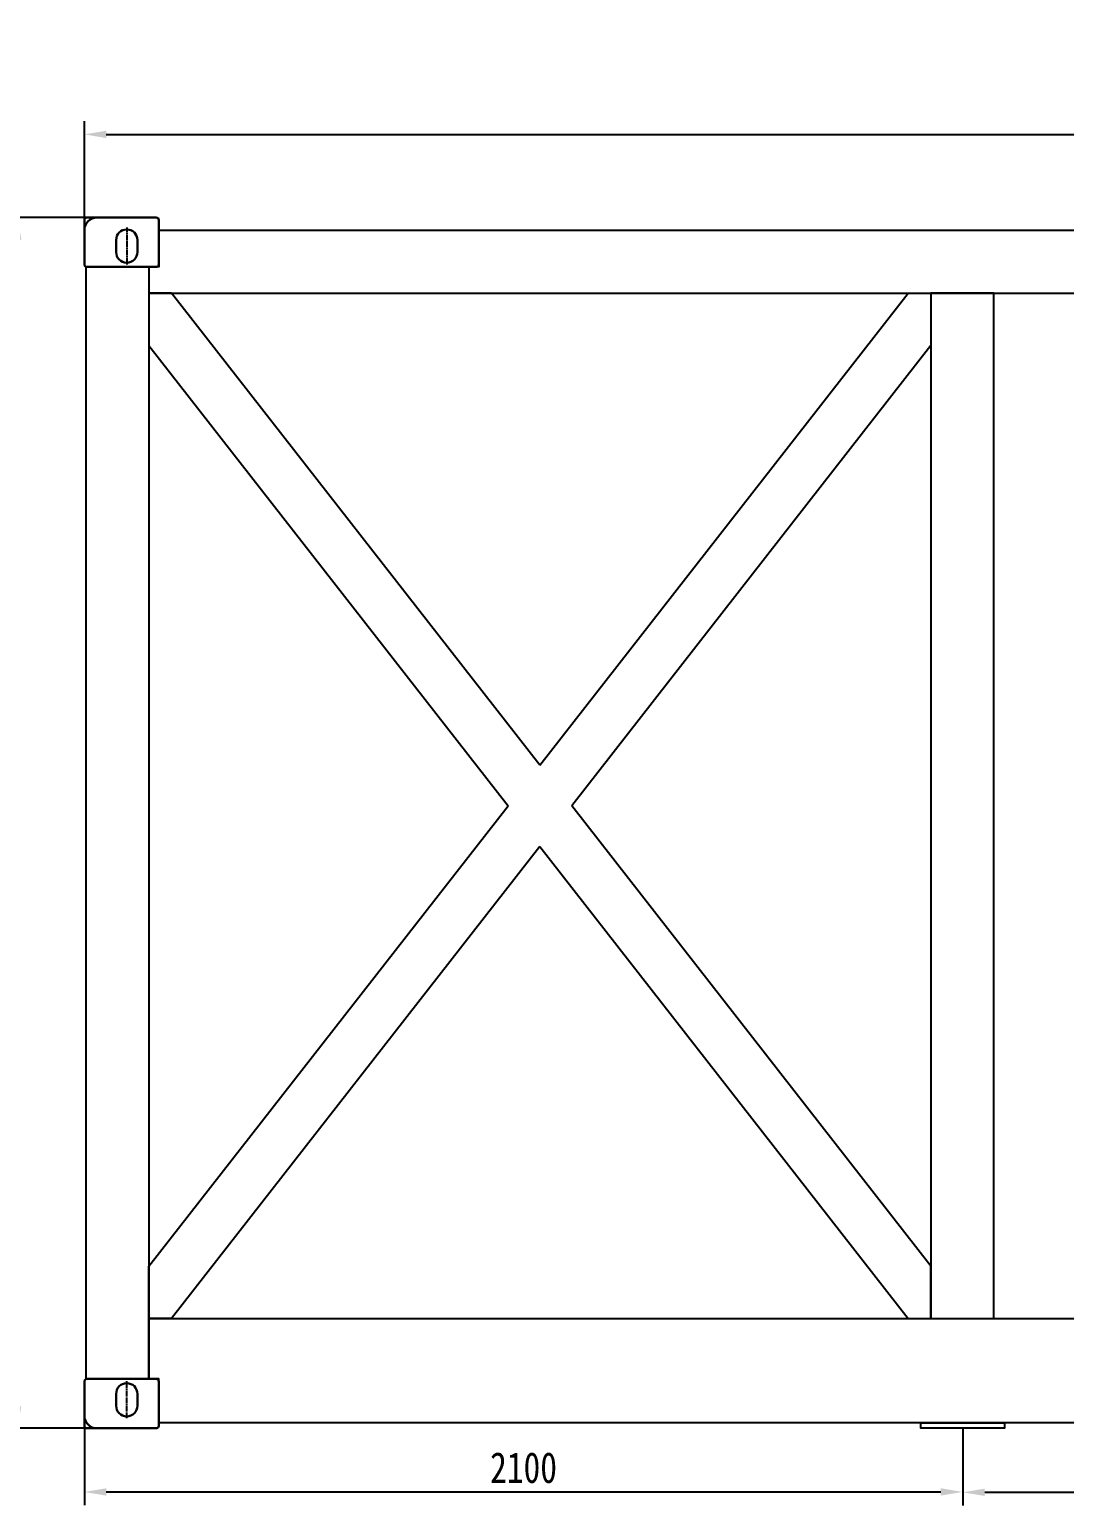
# Model space of a CAD drawing. Extents: x 61367 to 140945, y -1257 to 25588.
# Drawn here: x 68000 to 70474, y 17559 to 21089 of the extents above; entities that cross this region are included whole.
import ezdxf

# ---------------------------------------------------------------- set-up
doc = ezdxf.new("R2010")
doc.units = 0
doc.header["$MEASUREMENT"] = 0
doc.header["$PDMODE"] = 2
doc.header["$PDSIZE"] = 0.2
doc.linetypes.add('AM_ISO08W050', pattern=[18, 12, -1.5, 3, -1.5])
doc.layers.get('0').update_dxf_attribs({"linetype": 'CONTINUOUS'})
doc.layers.get('DEFPOINTS').update_dxf_attribs({"linetype": 'CONTINUOUS'})
for name, color, linetype, lineweight in [('AM_0', 7, 'CONTINUOUS', 30), ('AM_7N', 4, 'AM_ISO08W050', 25), ('THICK', 7, 'CONTINUOUS', 0)]:
    doc.layers.add(name, color=color, linetype=linetype, lineweight=lineweight)
doc.styles.add('仿宋', font='SimSun.ttf', dxfattribs={"width": 0.8})
doc.dimstyles.new('12倍', dxfattribs={"dimscale": 21, "dimtxt": 3.5, "dimasz": 2.5, "dimexe": 1.5, "dimexo": 0, "dimgap": 1, "dimtad": 1, "dimtoh": 1, "dimdsep": 46, "dimtxsty": '仿宋', "dimcen": 2.5, "dimdle": 5, "dimclrd": 4, "dimclre": 4, "dimclrt": 3, "dimadec": 0, "dimazin": 0, "dimtfac": 1, "dimtmove": 0, "dimatfit": 3, "dimfxl": 1, "dimtolj": 1, "dimarcsym": 0})

# ---------------------------------------------------------------- blocks, each defined once
blk = doc.blocks.new('*D672')
at = {"color": 4, "linetype": 'Continuous', "lineweight": -2, "transparency": 16777216}
for p, q in [((68131.2, 17802.1), (68131.2, 17559.4)), ((70231.2, 17743.1), (70231.2, 17559.4)), ((68183.7, 17590.9), (70178.7, 17590.9))]:
    blk.add_line(p, q, dxfattribs=at)
at = {"color": 4, "transparency": 16777216}
for points in [[(68183.7, 17599.7), (68183.7, 17582.2), (68131.2, 17590.9)], [(70178.7, 17599.7), (70178.7, 17582.2), (70231.2, 17590.9)]]:
    blk.add_solid(points, dxfattribs=at)
at = {"layer": 'DEFPOINTS', "color": 0, "transparency": 16777216}
for p in [(68131.2, 17802.1), (70231.2, 17743.1), (70231.2, 17590.9)]:
    blk.add_point(p, dxfattribs=at)
at = {"color": 3, "transparency": 16777216, "insert": (69181.2, 17648.7), "char_height": 73.5, "attachment_point": 5, "style": '仿宋'}
blk.add_mtext('\\A1;2100', dxfattribs=at)
blk = doc.blocks.new('*D678')
at = {"color": 4, "linetype": 'Continuous', "lineweight": -2, "transparency": 16777216}
for p, q in [((70231.2, 17691.3), (70231.2, 17558.5)), ((72306.2, 17691.3), (72306.2, 17558.5)), ((70283.7, 17590), (72253.7, 17590))]:
    blk.add_line(p, q, dxfattribs=at)
at = {"color": 4, "transparency": 16777216}
for points in [[(70283.7, 17598.8), (70283.7, 17581.3), (70231.2, 17590)], [(72253.7, 17598.8), (72253.7, 17581.3), (72306.2, 17590)]]:
    blk.add_solid(points, dxfattribs=at)
at = {"layer": 'DEFPOINTS', "color": 0, "transparency": 16777216}
for p in [(70231.2, 17691.3), (72306.2, 17691.3), (72306.2, 17590)]:
    blk.add_point(p, dxfattribs=at)
at = {"color": 3, "transparency": 16777216, "insert": (71268.7, 17647.8), "char_height": 73.5, "attachment_point": 5, "style": '仿宋'}
blk.add_mtext('\\A1;2075', dxfattribs=at)
blk = doc.blocks.new('*D722')
at = {"layer": 'DEFPOINTS', "color": 0, "transparency": 16777216}
for p in [(68137.2, 20639.1), (67971.6, 17743.1), (68137.2, 17743.1)]:
    blk.add_point(p, dxfattribs=at)
at = {"layer": 'THICK', "color": 4, "linetype": 'Continuous', "lineweight": -2, "transparency": 16777216}
for p, q in [((68137.2, 20639.1), (67940.1, 20639.1)), ((67971.6, 20586.6), (67971.6, 17795.6)), ((68137.2, 17743.1), (67940.1, 17743.1))]:
    blk.add_line(p, q, dxfattribs=at)
at = {"layer": 'THICK', "color": 4, "transparency": 16777216}
for points in [[(67962.9, 20586.6), (67980.4, 20586.6), (67971.6, 20639.1)], [(67962.9, 17795.6), (67980.4, 17795.6), (67971.6, 17743.1)]]:
    blk.add_solid(points, dxfattribs=at)
at = {"layer": 'THICK', "color": 3, "lineweight": 13, "transparency": 16777216, "insert": (67892, 19191.1), "char_height": 73.5, "attachment_point": 5, "rotation": 90, "style": '仿宋'}
blk.add_mtext('\\A1;{\\Fromans,gbcbig|c134;TOTAL HEIGHT\\A1;\\fSimSun|b0|i0|c134|p2; 2896\\H0.7x;\\S+0^ -5;}', dxfattribs=at)
blk = doc.blocks.new('*D723')
at = {"layer": 'DEFPOINTS', "color": 0, "transparency": 16777216}
for p in [(80323.2, 20838), (68131.2, 20587.6), (80323.2, 20580.1)]:
    blk.add_point(p, dxfattribs=at)
at = {"layer": 'THICK', "color": 4, "linetype": 'Continuous', "lineweight": -2, "transparency": 16777216}
for p, q in [((68131.2, 20587.6), (68131.2, 20869.5)), ((80323.2, 20580.1), (80323.2, 20869.5)), ((68183.7, 20838), (80270.7, 20838))]:
    blk.add_line(p, q, dxfattribs=at)
at = {"layer": 'THICK', "color": 4, "transparency": 16777216}
for points in [[(68183.7, 20846.8), (68183.7, 20829.3), (68131.2, 20838)], [(80270.7, 20846.8), (80270.7, 20829.3), (80323.2, 20838)]]:
    blk.add_solid(points, dxfattribs=at)
at = {"layer": 'THICK', "color": 3, "lineweight": 13, "transparency": 16777216, "insert": (74107.2, 20917.9), "char_height": 73.5, "attachment_point": 5, "style": '仿宋'}
blk.add_mtext('\\A1;{\\Fromans,gbcbig|c134;TOTAL LENGTH\\A1;\\fSimSun|b0|i0|c134|p2; 12192\\H0.7x;\\S+0^ -10;}', dxfattribs=at)

msp = doc.modelspace()

# ---------------------------------------------------------------- linework, layer by layer
at = {"color": 6, "lineweight": -3}
msp.add_lwpolyline([(70131.171, 17756.086), (70331.171, 17756.086), (70331.171, 17743.086), (70131.171, 17743.086)], close=True, dxfattribs=at)
at = {"layer": 'AM_0'}
for points in [[(68137.171, 20521.086, -0.41421356), (68131.171, 20527.086), (68131.171, 20633.086, -0.41421356), (68137.171, 20639.086), (68303.171, 20639.086, -0.41421356), (68309.171, 20633.086), (68309.171, 20527.086, -0.41421356), (68303.171, 20521.086)], [(68207.171, 20585.086, -1), (68258.171, 20585.086), (68258.171, 20556.586, -1), (68207.171, 20556.586)], [(68137.171, 17861.086, 0.41421356), (68131.171, 17855.086), (68131.171, 17749.086, 0.41421356), (68137.171, 17743.086), (68303.171, 17743.086, 0.41421356), (68309.171, 17749.086), (68309.171, 17855.086, 0.41421356), (68303.171, 17861.086)], [(68207.171, 17797.086, 1), (68258.171, 17797.086), (68258.171, 17825.586, 1), (68207.171, 17825.586)]]:
    msp.add_lwpolyline(points, format="xyb", close=True, dxfattribs=at)
for centre, start, end in [((68161.171, 20609.086), 90, 180), ((68161.171, 17773.086), 180, 270)]:
    msp.add_arc(centre, 30, start, end, dxfattribs=at)
at = {"layer": 'AM_7N'}
for p, q in [((68232.671, 20615.086), (68232.671, 20526.086)), ((68232.671, 17767.086), (68232.671, 17856.086))]:
    msp.add_line(p, q, dxfattribs=at)
at = {"layer": 'THICK', "lineweight": -3}
for points in [[(80169.171, 20458.086), (80169.171, 20521.086), (80145.171, 20521.086), (80145.171, 20608.086), (68309.171, 20608.086), (68309.171, 20521.086), (68285.171, 20521.086), (68285.171, 20458.086)], [(68135.171, 20521.086), (68285.171, 20521.086), (68285.171, 17861.086), (68135.171, 17861.086)], [(70155.171, 18006.086), (70305.171, 18006.086), (70305.171, 20458.086), (70155.171, 20458.086)], [(80169.171, 18006.086), (80169.171, 17861.086), (80145.171, 17861.086), (80145.171, 17756.086), (68309.171, 17756.086), (68309.171, 17861.086), (68285.171, 17861.086), (68285.171, 18006.086)]]:
    msp.add_lwpolyline(points, close=True, dxfattribs=at)
for points in [[(68339.724, 20458.086), (68285.171, 20458.086), (68285.171, 20333.072), (69144.128, 19232.086)], [(69220.171, 19329.555), (68339.724, 20458.086)], [(69220.171, 19329.555), (70100.618, 20458.086)], [(70100.618, 20458.086), (70155.171, 20458.086), (70155.171, 20333.072), (69296.214, 19232.086)], [(69220.171, 19134.617), (68339.724, 18006.086), (68285.171, 18006.086), (68285.171, 18131.1), (69144.128, 19232.086)], [(69220.171, 19134.617), (70100.618, 18006.086), (70155.171, 18006.086), (70155.171, 18131.1), (69296.214, 19232.086)]]:
    msp.add_lwpolyline(points, dxfattribs=at)

# ---------------------------------------------------------------- dimensions: what is measured, and where the dimension line sits
for base, p1, p2, picture, middle in [((70231.171, 17590.902), (68131.171, 17802.086), (70231.171, 17743.086), '*D672', (69181.171, 17648.652)), ((72306.171, 17590.027), (70231.171, 17691.333), (72306.171, 17691.333), '*D678', (71268.671, 17647.777))]:
    dim = msp.add_linear_dim(base=base, p1=p1, p2=p2, dimstyle='12倍')
    dim.commit()
    dim.dimension.update_dxf_attribs({"geometry": picture, "text_midpoint": middle})
at = {"layer": 'THICK', "color": 4, "lineweight": 13}
dim = msp.add_linear_dim(base=(80323.171, 20838.019), p1=(68131.171, 20587.611), p2=(80323.171, 20580.086), text='{\\Fromans,gbcbig|c134;TOTAL LENGTH\\A1;\\fSimSun|b0|i0|c134|p2; <>\\H0.7x;\\S+0^ -10;}', dimstyle='12倍', dxfattribs=at)
dim.commit()
dim.dimension.update_dxf_attribs({"geometry": '*D723', "text_midpoint": (74107.171, 20838.019), "dimtype": 160})
dim = msp.add_linear_dim(base=(67971.632, 17743.086), p1=(68137.171, 20639.086), p2=(68137.171, 17743.086), angle=90, text='{\\Fromans,gbcbig|c134;TOTAL HEIGHT\\A1;\\fSimSun|b0|i0|c134|p2; <>\\H0.7x;\\S+0^ -5;}', dimstyle='12倍', dxfattribs=at)
dim.commit()
dim.dimension.update_dxf_attribs({"geometry": '*D722', "text_midpoint": (67971.632, 19191.086), "dimtype": 160})

doc.saveas('drawing.dxf')
